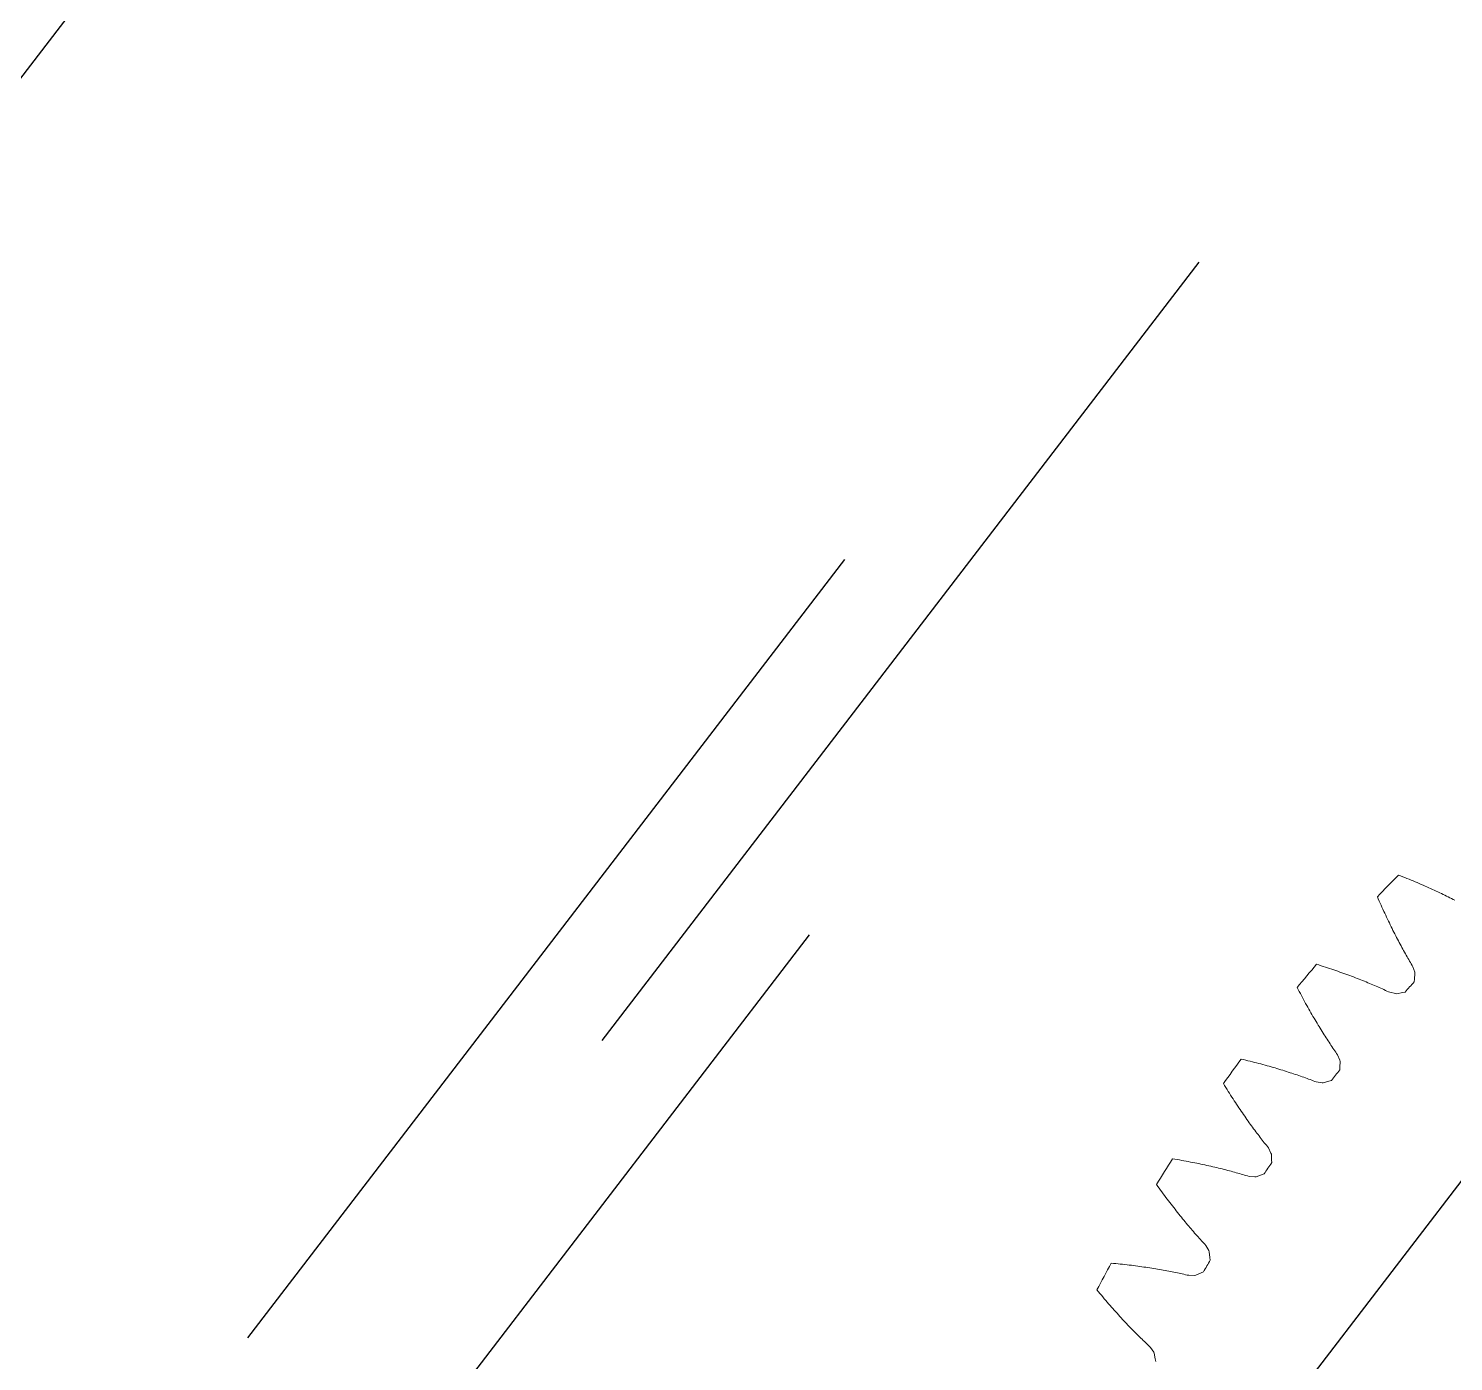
# Model space of a CAD drawing. Header units: millimetres. Extents: x 278858 to 279223, y 218711 to 219074.
# Drawn here: x 278914.14 to 278951.92, y 218994.17 to 219029.52 of the extents above; entities that cross this region are included whole.
import ezdxf

# ---------------------------------------------------------------- set-up
doc = ezdxf.new("R2010")
doc.units = ezdxf.units.MM
doc.header["$LTSCALE"] = 2
doc.layers.add('AM_4', color=3, linetype='Continuous', lineweight=25)
doc.layers.add('AM_9', color=251, linetype='Continuous', lineweight=15)

msp = doc.modelspace()

# ---------------------------------------------------------------- linework, layer by layer
at = {"layer": 'AM_4'}
for p, q in [((278915.991, 219030.901), (278900.162, 219010.259)), ((278945.171, 219023.323), (278929.343, 219002.681)), ((278935.775, 219015.436), (278919.946, 218994.794)), ((278934.835, 219005.483), (278919.007, 218984.841)), ((278953.383, 219000.599), (278937.555, 218979.957))]:
    msp.add_line(p, q, dxfattribs=at)
at = {"layer": 'AM_9'}
for p, q in [((278950.519, 219007.048), (278950.462, 219007.07)), ((278950.576, 219007.025), (278950.519, 219007.048)), ((278950.632, 219007.003), (278950.576, 219007.025)), ((278950.688, 219006.98), (278950.632, 219007.003)), ((278950.744, 219006.958), (278950.688, 219006.98)), ((278950.798, 219006.935), (278950.744, 219006.958)), ((278950.852, 219006.913), (278950.798, 219006.935)), ((278950.906, 219006.89), (278950.852, 219006.913)), ((278950.959, 219006.868), (278950.906, 219006.89)), ((278951.012, 219006.845), (278950.959, 219006.868)), ((278951.064, 219006.822), (278951.012, 219006.845)), ((278951.116, 219006.8), (278951.064, 219006.822)), ((278951.167, 219006.778), (278951.116, 219006.8)), ((278951.217, 219006.755), (278951.167, 219006.778)), ((278951.267, 219006.733), (278951.217, 219006.755)), ((278951.316, 219006.71), (278951.267, 219006.733)), ((278951.365, 219006.688), (278951.316, 219006.71)), ((278951.414, 219006.666), (278951.365, 219006.688)), ((278951.462, 219006.643), (278951.414, 219006.666)), ((278951.509, 219006.621), (278951.462, 219006.643)), ((278951.556, 219006.599), (278951.509, 219006.621)), ((278951.602, 219006.577), (278951.556, 219006.599)), ((278951.648, 219006.555), (278951.602, 219006.577)), ((278949.904, 219006.492), (278949.928, 219006.436)), ((278949.928, 219006.436), (278949.953, 219006.38)), ((278949.953, 219006.38), (278949.977, 219006.324)), ((278949.977, 219006.324), (278950.002, 219006.269)), ((278950.002, 219006.269), (278950.026, 219006.215)), ((278950.026, 219006.215), (278950.051, 219006.161)), ((278951.693, 219006.533), (278951.648, 219006.555)), ((278951.738, 219006.511), (278951.693, 219006.533)), ((278951.782, 219006.489), (278951.738, 219006.511)), ((278951.826, 219006.467), (278951.782, 219006.489)), ((278951.869, 219006.446), (278951.826, 219006.467)), ((278951.911, 219006.424), (278951.869, 219006.446)), ((278951.954, 219006.402), (278951.911, 219006.424)), ((278950.051, 219006.161), (278950.075, 219006.107)), ((278950.075, 219006.107), (278950.099, 219006.055)), ((278950.099, 219006.055), (278950.124, 219006.002)), ((278950.124, 219006.002), (278950.148, 219005.951)), ((278950.148, 219005.951), (278950.172, 219005.899)), ((278950.172, 219005.899), (278950.197, 219005.849)), ((278950.197, 219005.849), (278950.221, 219005.798)), ((278950.221, 219005.798), (278950.245, 219005.749)), ((278950.245, 219005.749), (278950.269, 219005.7)), ((278950.269, 219005.7), (278950.293, 219005.651)), ((278950.293, 219005.651), (278950.317, 219005.603)), ((278950.317, 219005.603), (278950.341, 219005.555)), ((278950.341, 219005.555), (278950.365, 219005.508)), ((278950.365, 219005.508), (278950.389, 219005.462)), ((278950.389, 219005.462), (278950.413, 219005.416)), ((278950.413, 219005.416), (278950.437, 219005.37)), ((278950.437, 219005.37), (278950.46, 219005.325)), ((278950.46, 219005.325), (278950.484, 219005.281)), ((278950.484, 219005.281), (278950.507, 219005.237)), ((278950.507, 219005.237), (278950.531, 219005.193)), ((278950.531, 219005.193), (278950.554, 219005.151)), ((278950.554, 219005.151), (278950.577, 219005.108)), ((278950.577, 219005.108), (278950.6, 219005.066)), ((278950.6, 219005.066), (278950.623, 219005.025)), ((278948.351, 219004.685), (278948.293, 219004.703)), ((278948.41, 219004.666), (278948.351, 219004.685)), ((278950.623, 219005.025), (278950.646, 219004.984)), ((278950.646, 219004.984), (278950.669, 219004.944)), ((278950.669, 219004.944), (278950.692, 219004.904)), ((278950.692, 219004.904), (278950.714, 219004.865)), ((278950.714, 219004.865), (278950.737, 219004.826)), ((278950.737, 219004.826), (278950.759, 219004.787)), ((278950.759, 219004.787), (278950.782, 219004.75)), ((278950.782, 219004.75), (278950.804, 219004.712)), ((278950.804, 219004.712), (278950.826, 219004.675)), ((278948.468, 219004.648), (278948.41, 219004.666)), ((278948.525, 219004.629), (278948.468, 219004.648)), ((278948.582, 219004.61), (278948.525, 219004.629)), ((278948.638, 219004.592), (278948.582, 219004.61)), ((278948.693, 219004.573), (278948.638, 219004.592)), ((278948.748, 219004.554), (278948.693, 219004.573)), ((278948.803, 219004.536), (278948.748, 219004.554)), ((278948.857, 219004.517), (278948.803, 219004.536)), ((278948.911, 219004.498), (278948.857, 219004.517)), ((278948.964, 219004.479), (278948.911, 219004.498)), ((278949.016, 219004.46), (278948.964, 219004.479)), ((278949.068, 219004.441), (278949.016, 219004.46)), ((278949.119, 219004.422), (278949.068, 219004.441)), ((278949.17, 219004.404), (278949.119, 219004.422)), ((278949.221, 219004.385), (278949.17, 219004.404)), ((278949.27, 219004.366), (278949.221, 219004.385)), ((278949.32, 219004.347), (278949.27, 219004.366)), ((278949.369, 219004.328), (278949.32, 219004.347)), ((278949.417, 219004.309), (278949.369, 219004.328)), ((278949.464, 219004.29), (278949.417, 219004.309)), ((278950.826, 219004.675), (278950.846, 219004.637)), ((278950.846, 219004.637), (278950.894, 219004.491)), ((278950.885, 219004.306), (278950.88, 219004.237)), ((278950.901, 219004.459), (278950.885, 219004.306)), ((278950.894, 219004.491), (278950.901, 219004.459)), ((278947.776, 219004.088), (278947.805, 219004.033)), ((278947.805, 219004.033), (278947.833, 219003.979)), ((278947.833, 219003.979), (278947.861, 219003.925)), ((278949.512, 219004.272), (278949.464, 219004.29)), ((278949.558, 219004.253), (278949.512, 219004.272)), ((278949.604, 219004.234), (278949.558, 219004.253)), ((278949.65, 219004.215), (278949.604, 219004.234)), ((278949.695, 219004.197), (278949.65, 219004.215)), ((278949.74, 219004.178), (278949.695, 219004.197)), ((278949.784, 219004.159), (278949.74, 219004.178)), ((278949.827, 219004.141), (278949.784, 219004.159)), ((278949.87, 219004.122), (278949.827, 219004.141)), ((278949.913, 219004.104), (278949.87, 219004.122)), ((278949.955, 219004.085), (278949.913, 219004.104)), ((278949.996, 219004.067), (278949.955, 219004.085)), ((278950.037, 219004.049), (278949.996, 219004.067)), ((278950.078, 219004.031), (278950.037, 219004.049)), ((278950.118, 219004.012), (278950.078, 219004.031)), ((278950.157, 219003.994), (278950.118, 219004.012)), ((278950.196, 219003.976), (278950.157, 219003.994)), ((278950.236, 219003.96), (278950.196, 219003.976)), ((278950.386, 219003.927), (278950.236, 219003.96)), ((278950.419, 219003.924), (278950.386, 219003.927)), ((278950.569, 219003.955), (278950.419, 219003.924)), ((278950.638, 219003.968), (278950.569, 219003.955)), ((278947.861, 219003.925), (278947.889, 219003.872)), ((278947.889, 219003.872), (278947.918, 219003.819)), ((278947.918, 219003.819), (278947.946, 219003.767)), ((278947.946, 219003.767), (278947.974, 219003.716)), ((278947.974, 219003.716), (278948.002, 219003.665)), ((278948.002, 219003.665), (278948.03, 219003.614)), ((278948.03, 219003.614), (278948.058, 219003.564)), ((278948.058, 219003.564), (278948.086, 219003.515)), ((278948.086, 219003.515), (278948.113, 219003.466)), ((278948.113, 219003.466), (278948.141, 219003.417)), ((278948.141, 219003.417), (278948.169, 219003.37)), ((278948.169, 219003.37), (278948.196, 219003.322)), ((278948.196, 219003.322), (278948.224, 219003.275)), ((278948.224, 219003.275), (278948.251, 219003.229)), ((278948.251, 219003.229), (278948.278, 219003.183)), ((278948.278, 219003.183), (278948.305, 219003.138)), ((278948.305, 219003.138), (278948.332, 219003.093)), ((278948.332, 219003.093), (278948.359, 219003.049)), ((278948.359, 219003.049), (278948.386, 219003.005)), ((278948.386, 219003.005), (278948.413, 219002.962)), ((278948.413, 219002.962), (278948.439, 219002.919)), ((278948.439, 219002.919), (278948.466, 219002.877)), ((278948.466, 219002.877), (278948.492, 219002.836)), ((278948.492, 219002.836), (278948.519, 219002.794)), ((278948.519, 219002.794), (278948.545, 219002.754)), ((278948.545, 219002.754), (278948.571, 219002.714)), ((278948.571, 219002.714), (278948.597, 219002.674)), ((278948.597, 219002.674), (278948.622, 219002.635)), ((278948.622, 219002.635), (278948.648, 219002.596)), ((278948.648, 219002.596), (278948.673, 219002.558)), ((278948.673, 219002.558), (278948.699, 219002.52)), ((278948.699, 219002.52), (278948.724, 219002.483)), ((278948.724, 219002.483), (278948.749, 219002.447)), ((278948.749, 219002.447), (278948.773, 219002.41)), ((278946.354, 219002.176), (278946.294, 219002.19)), ((278946.413, 219002.162), (278946.354, 219002.176)), ((278946.472, 219002.147), (278946.413, 219002.162)), ((278946.531, 219002.133), (278946.472, 219002.147)), ((278946.589, 219002.118), (278946.531, 219002.133)), ((278946.646, 219002.103), (278946.589, 219002.118)), ((278946.703, 219002.089), (278946.646, 219002.103)), ((278946.759, 219002.074), (278946.703, 219002.089)), ((278946.815, 219002.059), (278946.759, 219002.074)), ((278946.87, 219002.044), (278946.815, 219002.059)), ((278946.925, 219002.029), (278946.87, 219002.044)), ((278948.773, 219002.41), (278948.798, 219002.375)), ((278948.798, 219002.375), (278948.823, 219002.339)), ((278948.823, 219002.339), (278948.845, 219002.303)), ((278948.845, 219002.303), (278948.904, 219002.161)), ((278948.904, 219002.161), (278948.913, 219002.129)), ((278948.913, 219002.129), (278948.908, 219001.975)), ((278946.979, 219002.014), (278946.925, 219002.029)), ((278947.033, 219001.999), (278946.979, 219002.014)), ((278947.086, 219001.983), (278947.033, 219001.999)), ((278947.138, 219001.968), (278947.086, 219001.983)), ((278947.19, 219001.953), (278947.138, 219001.968)), ((278947.242, 219001.937), (278947.19, 219001.953)), ((278947.293, 219001.922), (278947.242, 219001.937)), ((278947.343, 219001.907), (278947.293, 219001.922)), ((278947.393, 219001.891), (278947.343, 219001.907)), ((278947.443, 219001.876), (278947.393, 219001.891)), ((278947.492, 219001.86), (278947.443, 219001.876)), ((278947.54, 219001.845), (278947.492, 219001.86)), ((278947.588, 219001.829), (278947.54, 219001.845)), ((278947.635, 219001.814), (278947.588, 219001.829)), ((278947.682, 219001.799), (278947.635, 219001.814)), ((278947.728, 219001.783), (278947.682, 219001.799)), ((278947.774, 219001.768), (278947.728, 219001.783)), ((278947.819, 219001.752), (278947.774, 219001.768)), ((278947.864, 219001.737), (278947.819, 219001.752)), ((278947.908, 219001.721), (278947.864, 219001.737)), ((278947.952, 219001.706), (278947.908, 219001.721)), ((278947.995, 219001.69), (278947.952, 219001.706)), ((278948.038, 219001.675), (278947.995, 219001.69)), ((278948.08, 219001.659), (278948.038, 219001.675)), ((278948.122, 219001.644), (278948.08, 219001.659)), ((278948.908, 219001.975), (278948.907, 219001.906)), ((278945.822, 219001.54), (278945.854, 219001.488)), ((278945.854, 219001.488), (278945.886, 219001.436)), ((278945.886, 219001.436), (278945.918, 219001.384)), ((278945.918, 219001.384), (278945.95, 219001.333)), ((278945.95, 219001.333), (278945.982, 219001.283)), ((278945.982, 219001.283), (278946.013, 219001.233)), ((278948.163, 219001.629), (278948.122, 219001.644)), ((278948.203, 219001.613), (278948.163, 219001.629)), ((278948.243, 219001.598), (278948.203, 219001.613)), ((278948.284, 219001.585), (278948.243, 219001.598)), ((278948.437, 219001.563), (278948.284, 219001.585)), ((278948.47, 219001.561), (278948.437, 219001.563)), ((278948.617, 219001.603), (278948.47, 219001.561)), ((278948.684, 219001.621), (278948.617, 219001.603)), ((278946.013, 219001.233), (278946.045, 219001.183)), ((278946.045, 219001.183), (278946.076, 219001.134)), ((278946.076, 219001.134), (278946.108, 219001.086)), ((278946.108, 219001.086), (278946.139, 219001.038)), ((278946.139, 219001.038), (278946.17, 219000.99)), ((278946.17, 219000.99), (278946.201, 219000.944)), ((278946.201, 219000.944), (278946.232, 219000.897)), ((278946.232, 219000.897), (278946.263, 219000.851)), ((278946.263, 219000.851), (278946.294, 219000.806)), ((278946.294, 219000.806), (278946.325, 219000.761)), ((278946.325, 219000.761), (278946.355, 219000.717)), ((278946.355, 219000.717), (278946.386, 219000.673)), ((278946.386, 219000.673), (278946.416, 219000.63)), ((278946.416, 219000.63), (278946.446, 219000.587)), ((278946.446, 219000.587), (278946.476, 219000.545)), ((278946.476, 219000.545), (278946.506, 219000.503)), ((278946.506, 219000.503), (278946.535, 219000.462)), ((278946.535, 219000.462), (278946.565, 219000.421)), ((278946.565, 219000.421), (278946.594, 219000.381)), ((278946.594, 219000.381), (278946.623, 219000.341)), ((278946.623, 219000.341), (278946.652, 219000.302)), ((278946.652, 219000.302), (278946.681, 219000.263)), ((278946.681, 219000.263), (278946.71, 219000.225)), ((278946.71, 219000.225), (278946.739, 219000.187)), ((278946.739, 219000.187), (278946.767, 219000.15)), ((278946.767, 219000.15), (278946.795, 219000.113)), ((278946.795, 219000.113), (278946.823, 219000.077)), ((278946.823, 219000.077), (278946.851, 219000.041)), ((278946.851, 219000.041), (278946.879, 219000.006)), ((278946.879, 219000.006), (278946.906, 218999.971)), ((278946.906, 218999.971), (278946.933, 218999.937)), ((278946.933, 218999.937), (278946.961, 218999.903)), ((278946.961, 218999.903), (278946.988, 218999.869)), ((278946.988, 218999.869), (278947.013, 218999.834)), ((278947.013, 218999.834), (278947.081, 218999.697)), ((278944.536, 218999.534), (278944.475, 218999.544)), ((278944.596, 218999.524), (278944.536, 218999.534)), ((278944.656, 218999.514), (278944.596, 218999.524)), ((278944.716, 218999.503), (278944.656, 218999.514)), ((278944.774, 218999.493), (278944.716, 218999.503)), ((278944.833, 218999.482), (278944.774, 218999.493)), ((278944.89, 218999.471), (278944.833, 218999.482)), ((278944.947, 218999.46), (278944.89, 218999.471)), ((278945.004, 218999.449), (278944.947, 218999.46)), ((278945.06, 218999.438), (278945.004, 218999.449)), ((278945.116, 218999.427), (278945.06, 218999.438)), ((278945.171, 218999.416), (278945.116, 218999.427)), ((278945.226, 218999.404), (278945.171, 218999.416)), ((278945.28, 218999.393), (278945.226, 218999.404)), ((278945.333, 218999.381), (278945.28, 218999.393)), ((278947.081, 218999.697), (278947.093, 218999.666)), ((278947.093, 218999.666), (278947.098, 218999.512)), ((278947.098, 218999.512), (278947.102, 218999.443)), ((278945.386, 218999.37), (278945.333, 218999.381)), ((278945.439, 218999.358), (278945.386, 218999.37)), ((278945.491, 218999.346), (278945.439, 218999.358)), ((278945.542, 218999.335), (278945.491, 218999.346)), ((278945.593, 218999.323), (278945.542, 218999.335)), ((278945.643, 218999.311), (278945.593, 218999.323)), ((278945.693, 218999.299), (278945.643, 218999.311)), ((278945.742, 218999.287), (278945.693, 218999.299)), ((278945.791, 218999.275), (278945.742, 218999.287)), ((278945.84, 218999.262), (278945.791, 218999.275)), ((278945.887, 218999.25), (278945.84, 218999.262)), ((278945.935, 218999.238), (278945.887, 218999.25)), ((278945.981, 218999.226), (278945.935, 218999.238)), ((278946.028, 218999.213), (278945.981, 218999.226)), ((278946.073, 218999.201), (278946.028, 218999.213)), ((278946.119, 218999.189), (278946.073, 218999.201)), ((278946.163, 218999.176), (278946.119, 218999.189)), ((278946.207, 218999.164), (278946.163, 218999.176)), ((278946.251, 218999.152), (278946.207, 218999.164)), ((278946.294, 218999.139), (278946.251, 218999.152)), ((278946.337, 218999.127), (278946.294, 218999.139)), ((278946.379, 218999.114), (278946.337, 218999.127)), ((278946.42, 218999.102), (278946.379, 218999.114)), ((278946.461, 218999.089), (278946.42, 218999.102)), ((278946.503, 218999.079), (278946.461, 218999.089)), ((278946.657, 218999.068), (278946.503, 218999.079)), ((278946.69, 218999.068), (278946.657, 218999.068)), ((278946.834, 218999.121), (278946.69, 218999.068)), ((278946.9, 218999.143), (278946.834, 218999.121)), ((278944.049, 218998.863), (278944.085, 218998.813)), ((278944.085, 218998.813), (278944.121, 218998.763)), ((278944.121, 218998.763), (278944.156, 218998.714)), ((278944.156, 218998.714), (278944.192, 218998.665)), ((278944.192, 218998.665), (278944.227, 218998.617)), ((278944.227, 218998.617), (278944.262, 218998.569)), ((278944.262, 218998.569), (278944.297, 218998.522)), ((278944.297, 218998.522), (278944.332, 218998.476)), ((278944.332, 218998.476), (278944.367, 218998.429)), ((278944.367, 218998.429), (278944.401, 218998.384)), ((278944.401, 218998.384), (278944.436, 218998.339)), ((278944.436, 218998.339), (278944.47, 218998.294)), ((278944.47, 218998.294), (278944.504, 218998.25)), ((278944.504, 218998.25), (278944.538, 218998.207)), ((278944.538, 218998.207), (278944.572, 218998.163)), ((278944.572, 218998.163), (278944.606, 218998.121)), ((278944.606, 218998.121), (278944.639, 218998.079)), ((278944.639, 218998.079), (278944.673, 218998.037)), ((278944.673, 218998.037), (278944.706, 218997.996)), ((278944.706, 218997.996), (278944.739, 218997.956)), ((278944.739, 218997.956), (278944.772, 218997.916)), ((278944.772, 218997.916), (278944.804, 218997.876)), ((278944.804, 218997.876), (278944.837, 218997.837)), ((278944.837, 218997.837), (278944.869, 218997.798)), ((278944.869, 218997.798), (278944.901, 218997.76)), ((278944.901, 218997.76), (278944.933, 218997.723)), ((278944.933, 218997.723), (278944.965, 218997.686)), ((278944.965, 218997.686), (278944.996, 218997.649)), ((278944.996, 218997.649), (278945.027, 218997.613)), ((278945.027, 218997.613), (278945.059, 218997.577)), ((278945.059, 218997.577), (278945.09, 218997.542)), ((278945.09, 218997.542), (278945.12, 218997.507)), ((278945.12, 218997.507), (278945.151, 218997.473)), ((278945.151, 218997.473), (278945.181, 218997.439)), ((278945.181, 218997.439), (278945.211, 218997.406)), ((278945.211, 218997.406), (278945.241, 218997.373)), ((278945.241, 218997.373), (278945.271, 218997.341)), ((278945.271, 218997.341), (278945.3, 218997.309)), ((278945.3, 218997.309), (278945.329, 218997.277)), ((278945.329, 218997.277), (278945.357, 218997.244)), ((278945.357, 218997.244), (278945.434, 218997.112)), ((278942.907, 218996.772), (278942.846, 218996.778)), ((278942.968, 218996.766), (278942.907, 218996.772)), ((278943.028, 218996.76), (278942.968, 218996.766)), ((278943.088, 218996.754), (278943.028, 218996.76)), ((278943.148, 218996.747), (278943.088, 218996.754)), ((278943.206, 218996.741), (278943.148, 218996.747)), ((278945.434, 218997.112), (278945.448, 218997.082)), ((278945.448, 218997.082), (278945.464, 218996.929)), ((278945.464, 218996.929), (278945.473, 218996.86)), ((278943.265, 218996.734), (278943.206, 218996.741)), ((278943.323, 218996.727), (278943.265, 218996.734)), ((278943.38, 218996.72), (278943.323, 218996.727)), ((278943.437, 218996.713), (278943.38, 218996.72)), ((278943.493, 218996.706), (278943.437, 218996.713)), ((278943.549, 218996.698), (278943.493, 218996.706)), ((278943.604, 218996.691), (278943.549, 218996.698)), ((278943.659, 218996.683), (278943.604, 218996.691)), ((278943.713, 218996.675), (278943.659, 218996.683)), ((278943.766, 218996.667), (278943.713, 218996.675)), ((278943.82, 218996.659), (278943.766, 218996.667)), ((278943.872, 218996.651), (278943.82, 218996.659)), ((278943.924, 218996.643), (278943.872, 218996.651)), ((278943.976, 218996.635), (278943.924, 218996.643)), ((278944.027, 218996.626), (278943.976, 218996.635)), ((278944.078, 218996.618), (278944.027, 218996.626)), ((278944.128, 218996.609), (278944.078, 218996.618)), ((278944.177, 218996.601), (278944.128, 218996.609)), ((278944.226, 218996.592), (278944.177, 218996.601)), ((278944.275, 218996.583), (278944.226, 218996.592)), ((278944.323, 218996.574), (278944.275, 218996.583)), ((278944.37, 218996.565), (278944.323, 218996.574)), ((278944.417, 218996.556), (278944.37, 218996.565)), ((278944.464, 218996.547), (278944.417, 218996.556)), ((278944.51, 218996.538), (278944.464, 218996.547)), ((278944.555, 218996.529), (278944.51, 218996.538)), ((278944.6, 218996.519), (278944.555, 218996.529)), ((278944.644, 218996.51), (278944.6, 218996.519)), ((278944.688, 218996.501), (278944.644, 218996.51)), ((278944.732, 218996.491), (278944.688, 218996.501)), ((278944.775, 218996.482), (278944.732, 218996.491)), ((278944.817, 218996.472), (278944.775, 218996.482)), ((278944.859, 218996.463), (278944.817, 218996.472)), ((278944.901, 218996.455), (278944.859, 218996.463)), ((278945.055, 218996.454), (278944.901, 218996.455)), ((278945.088, 218996.457), (278945.055, 218996.454)), ((278945.228, 218996.52), (278945.088, 218996.457)), ((278945.292, 218996.546), (278945.228, 218996.52)), ((278942.468, 218996.069), (278942.508, 218996.021)), ((278942.508, 218996.021), (278942.547, 218995.974)), ((278942.547, 218995.974), (278942.585, 218995.927)), ((278942.585, 218995.927), (278942.624, 218995.881)), ((278942.624, 218995.881), (278942.663, 218995.835)), ((278942.663, 218995.835), (278942.701, 218995.79)), ((278942.701, 218995.79), (278942.739, 218995.746)), ((278942.739, 218995.746), (278942.777, 218995.702)), ((278942.777, 218995.702), (278942.815, 218995.658)), ((278942.815, 218995.658), (278942.853, 218995.615)), ((278942.853, 218995.615), (278942.89, 218995.572)), ((278942.89, 218995.572), (278942.928, 218995.53)), ((278942.928, 218995.53), (278942.965, 218995.489)), ((278942.965, 218995.489), (278943.002, 218995.448)), ((278943.002, 218995.448), (278943.038, 218995.407)), ((278943.038, 218995.407), (278943.075, 218995.367)), ((278943.075, 218995.367), (278943.111, 218995.327)), ((278943.111, 218995.327), (278943.148, 218995.288)), ((278943.148, 218995.288), (278943.184, 218995.25)), ((278943.184, 218995.25), (278943.219, 218995.211)), ((278943.219, 218995.211), (278943.255, 218995.174)), ((278943.255, 218995.174), (278943.29, 218995.137)), ((278943.29, 218995.137), (278943.325, 218995.1)), ((278943.325, 218995.1), (278943.36, 218995.064)), ((278943.36, 218995.064), (278943.395, 218995.028)), ((278943.395, 218995.028), (278943.429, 218994.993)), ((278943.429, 218994.993), (278943.464, 218994.958)), ((278943.464, 218994.958), (278943.498, 218994.923)), ((278943.498, 218994.923), (278943.531, 218994.89)), ((278943.531, 218994.89), (278943.565, 218994.856)), ((278943.565, 218994.856), (278943.598, 218994.823)), ((278943.598, 218994.823), (278943.631, 218994.791)), ((278943.631, 218994.791), (278943.664, 218994.759)), ((278943.664, 218994.759), (278943.697, 218994.727)), ((278943.697, 218994.727), (278943.729, 218994.696)), ((278943.729, 218994.696), (278943.761, 218994.665)), ((278943.761, 218994.665), (278943.793, 218994.635)), ((278943.793, 218994.635), (278943.824, 218994.605)), ((278943.824, 218994.605), (278943.856, 218994.576)), ((278943.856, 218994.576), (278943.885, 218994.545)), ((278943.885, 218994.545), (278943.972, 218994.418)), ((278943.972, 218994.418), (278943.988, 218994.389)), ((278943.988, 218994.389), (278944.015, 218994.238)), ((278944.015, 218994.238), (278944.029, 218994.17))]:
    msp.add_line(p, q, dxfattribs=at)
for radius, start, end in [(46, 135.4996, 136.5004), (46, 139.4996, 140.5004), (43.75, 137.7628, 138.2372), (46, 143.4996, 144.5004), (43.75, 141.7628, 142.2372), (46, 147.4996, 148.5004), (43.75, 145.7628, 146.2372), (46, 151.4996, 152.5004), (43.75, 149.7628, 150.2372)]:
    msp.add_arc((278983.271, 218974.828), radius, start, end, dxfattribs=at)

doc.saveas('drawing.dxf')
